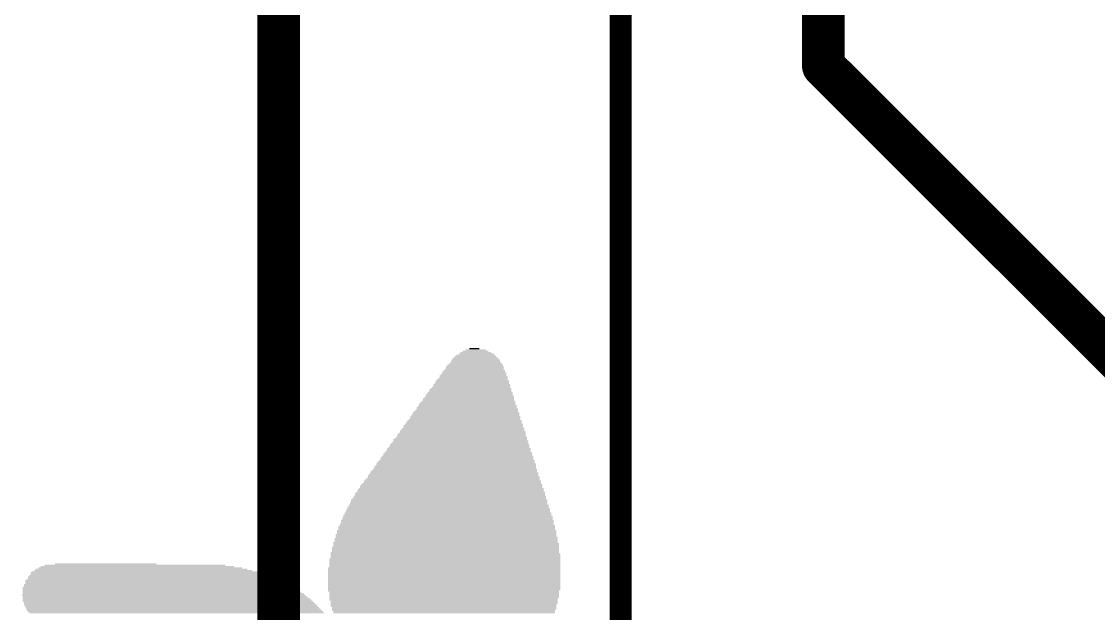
# Model space of a CAD drawing. Extents: x -7.8 to 82.2, y -8.5 to 61.7.
# Drawn here: x 11.68 to 18.08, y 10.02 to 13.54 of the extents above; entities that cross this region are included whole.
import ezdxf

# ---------------------------------------------------------------- set-up
doc = ezdxf.new("R2010")
doc.units = 0
for name, color, linetype in [('1', 12, 'CONTINUOUS'), ('21', 40, 'CONTINUOUS'), ('47', 253, 'CONTINUOUS')]:
    doc.layers.add(name, color=color, linetype=linetype)

# ---------------------------------------------------------------- blocks, each defined once
blk = doc.blocks.new('RECT')
blk.add_solid([(-0.5, -0.5), (0.5, -0.5), (-0.5, 0.5), (0.5, 0.5)])

msp = doc.modelspace()

# ---------------------------------------------------------------- linework, layer by layer
at = {"layer": '1', "const_width": 0.254}
for points in [[(16.444, 13.274), (16.444, 34.29)], [(13.208, 18.288), (13.208, 3.556)], [(20.828, 8.89), (16.444, 13.274)]]:
    msp.add_lwpolyline(points, dxfattribs=at)
at = {"layer": '1', "const_width": 0.127}
for points in [[(16.4889, 13.3189, 1), (16.3991, 13.2291)], [(16.3805, 13.274, 1), (16.5075, 13.274)]]:
    msp.add_lwpolyline(points, format="xyb", dxfattribs=at)
at = {"layer": '47', "const_width": 0.13}
msp.add_lwpolyline([(15.24, 24.384), (15.24, -4.871)], dxfattribs=at)

# ---------------------------------------------------------------- block references
at = {"layer": '21'}
for p, xscale, yscale in [((14.3777, 11.5773), 0.1524, 0.0076), ((14.3777, 11.585), 0.1219, 0.0077), ((14.3701, 11.5926), 0.0609, 0.0076), ((14.3777, 11.524), 0.2896, 0.0076), ((14.3777, 11.5164), 0.2896, 0.0076), ((14.3777, 11.5316), 0.2743, 0.0076), ((14.3777, 11.5392), 0.2591, 0.0076), ((14.3777, 11.5469), 0.2438, 0.0077), ((14.3777, 11.5545), 0.2286, 0.0076), ((14.3815, 11.5621), 0.2058, 0.0076), ((14.3777, 11.5697), 0.1829, 0.0076), ((14.3663, 11.4554), 0.3733, 0.0076), ((14.3701, 11.463), 0.3657, 0.0076), ((14.3701, 11.4707), 0.3505, 0.0077), ((14.3739, 11.4859), 0.3429, 0.0076), ((14.3739, 11.4783), 0.3429, 0.0076), ((14.3739, 11.4935), 0.3277, 0.0076), ((14.3777, 11.5011), 0.32, 0.0076), ((14.3777, 11.5088), 0.3048, 0.0077), ((14.3548, 11.3868), 0.442, 0.0076), ((14.3587, 11.4021), 0.4343, 0.0076), ((14.3587, 11.3945), 0.4343, 0.0077), ((14.3587, 11.4097), 0.4191, 0.0076), ((14.3625, 11.4173), 0.4115, 0.0076), ((14.3625, 11.4326), 0.3963, 0.0077), ((14.3663, 11.4249), 0.4039, 0.0076), ((14.3663, 11.4402), 0.3887, 0.0076), ((14.3701, 11.4478), 0.381, 0.0076), ((14.3434, 11.3259), 0.5106, 0.0076), ((14.3472, 11.3335), 0.503, 0.0076), ((14.3472, 11.3487), 0.4876, 0.0076), ((14.3472, 11.3411), 0.4876, 0.0076), ((14.351, 11.3564), 0.48, 0.0077), ((14.351, 11.364), 0.4648, 0.0076), ((14.3548, 11.3792), 0.4572, 0.0076), ((14.3548, 11.3716), 0.4572, 0.0076), ((14.3282, 11.2649), 0.5715, 0.0076), ((14.332, 11.2573), 0.5791, 0.0076), ((14.332, 11.2725), 0.5639, 0.0076), ((14.3358, 11.2802), 0.5563, 0.0077), ((14.3358, 11.2954), 0.541, 0.0076), ((14.3358, 11.2878), 0.541, 0.0076), ((14.3396, 11.303), 0.5334, 0.0076), ((14.3396, 11.3183), 0.5182, 0.0077), ((14.3434, 11.3106), 0.5258, 0.0076), ((14.3168, 11.1963), 0.6401, 0.0076), ((14.3206, 11.2116), 0.6325, 0.0076), ((14.3206, 11.204), 0.6325, 0.0077), ((14.3205, 11.2192), 0.6172, 0.0076), ((14.3243, 11.2268), 0.6096, 0.0076), ((14.3244, 11.2421), 0.5943, 0.0077), ((14.3282, 11.2344), 0.6019, 0.0076), ((14.3282, 11.2497), 0.5867, 0.0076), ((14.3053, 11.1354), 0.7086, 0.0076), ((14.3091, 11.143), 0.701, 0.0076), ((14.3091, 11.1582), 0.6858, 0.0076), ((14.3091, 11.1506), 0.6858, 0.0076), ((14.3129, 11.1659), 0.6782, 0.0077), ((14.3129, 11.1735), 0.663, 0.0076), ((14.3168, 11.1887), 0.6553, 0.0076), ((14.3168, 11.1811), 0.6553, 0.0076), ((14.2939, 11.0668), 0.7773, 0.0076), ((14.2939, 11.082), 0.762, 0.0076), ((14.2939, 11.0744), 0.762, 0.0076), ((14.2977, 11.0897), 0.7544, 0.0077), ((14.3015, 11.0973), 0.7468, 0.0076), ((14.2977, 11.1049), 0.7391, 0.0076), ((14.3015, 11.1125), 0.7315, 0.0076), ((14.3053, 11.1201), 0.7239, 0.0076), ((14.3053, 11.1278), 0.7086, 0.0077), ((14.2786, 11.0058), 0.8382, 0.0076), ((14.2824, 11.0211), 0.8306, 0.0076), ((14.2824, 11.0135), 0.8306, 0.0077), ((14.2825, 11.0287), 0.8153, 0.0076), ((14.2863, 11.0363), 0.8077, 0.0076), ((14.2863, 11.0516), 0.7925, 0.0077), ((14.2901, 11.0439), 0.8001, 0.0076), ((14.2901, 11.0592), 0.7849, 0.0076), ((14.2672, 10.9449), 0.9068, 0.0076), ((14.2672, 10.9373), 0.9068, 0.0077), ((14.271, 10.9525), 0.8992, 0.0076), ((14.271, 10.9677), 0.884, 0.0076), ((14.271, 10.9601), 0.884, 0.0076), ((14.2749, 10.9754), 0.8763, 0.0077), ((14.2748, 10.983), 0.861, 0.0076), ((14.2786, 10.9982), 0.8534, 0.0076), ((14.2786, 10.9906), 0.8534, 0.0076), ((14.2558, 10.8763), 0.9753, 0.0076), ((14.2558, 10.8915), 0.9601, 0.0076), ((14.2558, 10.8839), 0.9601, 0.0076), ((14.2596, 10.8992), 0.9525, 0.0077), ((14.2596, 10.9144), 0.9373, 0.0076), ((14.2634, 10.9068), 0.9449, 0.0076), ((14.2634, 10.922), 0.9296, 0.0076), ((14.2672, 10.9296), 0.922, 0.0076), ((14.2406, 10.8153), 1.0363, 0.0076), ((14.2444, 10.823), 1.0287, 0.0077), ((14.2444, 10.8382), 1.0135, 0.0076), ((14.2482, 10.8306), 1.0211, 0.0076), ((14.2482, 10.8458), 1.0059, 0.0076), ((14.2481, 10.8611), 0.9906, 0.0077), ((14.252, 10.8534), 0.9983, 0.0076), ((14.252, 10.8687), 0.9829, 0.0076), ((14.2291, 10.7544), 1.1049, 0.0076), ((14.2291, 10.7468), 1.1049, 0.0077), ((14.2329, 10.762), 1.0972, 0.0076), ((14.2329, 10.7772), 1.082, 0.0076), ((14.2329, 10.7696), 1.082, 0.0076), ((14.2367, 10.7849), 1.0744, 0.0077), ((14.2367, 10.7925), 1.0592, 0.0076), ((14.2405, 10.8077), 1.0516, 0.0076), ((14.2405, 10.8001), 1.0516, 0.0076), ((14.2215, 10.6934), 1.1659, 0.0076), ((14.2215, 10.6858), 1.1659, 0.0076), ((14.2215, 10.701), 1.1506, 0.0076), ((14.2253, 10.7163), 1.143, 0.0076), ((14.2253, 10.7087), 1.143, 0.0077), ((14.2253, 10.7315), 1.1278, 0.0076), ((14.2253, 10.7239), 1.1278, 0.0076), ((14.2291, 10.7391), 1.1202, 0.0076), ((14.2139, 10.6172), 1.2269, 0.0076), ((14.2139, 10.6325), 1.2115, 0.0077), ((14.2139, 10.6248), 1.2115, 0.0076), ((14.2139, 10.6477), 1.1963, 0.0076), ((14.2177, 10.6401), 1.2039, 0.0076), ((14.2177, 10.6629), 1.1887, 0.0076), ((14.2177, 10.6553), 1.1887, 0.0076), ((14.2177, 10.6782), 1.1735, 0.0076), ((14.2177, 10.6706), 1.1735, 0.0077), ((14.2101, 10.5715), 1.2649, 0.0076), ((14.2101, 10.5639), 1.2649, 0.0076), ((14.2101, 10.5563), 1.2649, 0.0077), ((14.2101, 10.5867), 1.2497, 0.0076), ((14.2101, 10.5791), 1.2497, 0.0076), ((14.2101, 10.602), 1.2345, 0.0076), ((14.2139, 10.5944), 1.2421, 0.0077), ((14.2139, 10.6096), 1.2269, 0.0076), ((14.2062, 10.5105), 1.303, 0.0076), ((14.2062, 10.5029), 1.303, 0.0076), ((14.2062, 10.4953), 1.303, 0.0076), ((14.2062, 10.5334), 1.2878, 0.0076), ((14.2062, 10.5258), 1.2878, 0.0076), ((14.2062, 10.5182), 1.2878, 0.0077), ((14.2063, 10.5486), 1.2725, 0.0076), ((14.2101, 10.541), 1.2801, 0.0076), ((14.1987, 10.442), 1.3335, 0.0077), ((14.2025, 10.4343), 1.3411, 0.0076), ((14.2025, 10.4267), 1.3411, 0.0076), ((14.2025, 10.4648), 1.3259, 0.0076), ((14.2025, 10.4572), 1.3259, 0.0076), ((14.2025, 10.4496), 1.3259, 0.0076), ((14.2024, 10.4877), 1.3106, 0.0076), ((14.2024, 10.4801), 1.3106, 0.0077), ((14.2063, 10.4724), 1.3183, 0.0076), ((14.1948, 10.381), 1.3564, 0.0076), ((14.1986, 10.3734), 1.364, 0.0076), ((14.1986, 10.3658), 1.364, 0.0077), ((14.1986, 10.4115), 1.3488, 0.0076), ((14.1986, 10.4039), 1.3488, 0.0077), ((14.1986, 10.3962), 1.3488, 0.0076), ((14.1986, 10.3886), 1.3488, 0.0076), ((14.2025, 10.4191), 1.3411, 0.0076), ((12.3698, 10.2972), 1.1506, 0.0076), ((12.3546, 10.3048), 1.0744, 0.0076), ((12.1793, 10.3124), 0.602, 0.0076), ((14.1948, 10.3429), 1.3716, 0.0076), ((14.1948, 10.3353), 1.3716, 0.0076), ((14.1948, 10.3277), 1.3716, 0.0077), ((14.1948, 10.32), 1.3716, 0.0076), ((14.1948, 10.3124), 1.3716, 0.0076), ((14.1948, 10.3048), 1.3716, 0.0076), ((14.1948, 10.2972), 1.3716, 0.0076), ((14.1986, 10.3581), 1.364, 0.0076), ((14.1986, 10.3505), 1.364, 0.0076), ((12.446, 10.2362), 1.4554, 0.0076), ((12.4384, 10.2438), 1.425, 0.0076), ((12.4307, 10.2515), 1.3945, 0.0077), ((12.4193, 10.2591), 1.3716, 0.0076), ((12.4118, 10.2667), 1.3411, 0.0076), ((12.4041, 10.2743), 1.2954, 0.0076), ((12.3926, 10.2819), 1.2573, 0.0076), ((12.3851, 10.2896), 1.2115, 0.0077), ((14.191, 10.2896), 1.3792, 0.0077), ((14.191, 10.2819), 1.3792, 0.0076), ((14.191, 10.2743), 1.3792, 0.0076), ((14.191, 10.2667), 1.3792, 0.0076), ((14.191, 10.2591), 1.3792, 0.0076), ((14.191, 10.2515), 1.3792, 0.0077), ((14.191, 10.2438), 1.3792, 0.0076), ((14.191, 10.2362), 1.3792, 0.0076), ((12.4917, 10.1753), 1.6078, 0.0077), ((12.4841, 10.1905), 1.5774, 0.0076), ((12.4879, 10.1829), 1.585, 0.0076), ((12.4651, 10.2134), 1.524, 0.0077), ((12.4727, 10.2057), 1.5392, 0.0076), ((12.4803, 10.1981), 1.5544, 0.0076), ((12.4612, 10.221), 1.5011, 0.0076), ((12.4537, 10.2286), 1.4707, 0.0076), ((14.191, 10.2286), 1.3792, 0.0076), ((14.191, 10.221), 1.3792, 0.0076), ((14.191, 10.2134), 1.3792, 0.0077), ((14.191, 10.2057), 1.3792, 0.0076), ((14.191, 10.1981), 1.3792, 0.0076), ((14.191, 10.1905), 1.3792, 0.0076), ((14.191, 10.1829), 1.3792, 0.0076), ((14.191, 10.1753), 1.3792, 0.0077), ((12.5222, 10.1295), 1.684, 0.0076), ((12.4993, 10.1676), 1.6231, 0.0076), ((12.5031, 10.16), 1.6307, 0.0076), ((12.5107, 10.1524), 1.6459, 0.0076), ((12.5336, 10.1143), 1.6917, 0.0076), ((12.5412, 10.1067), 1.7069, 0.0076), ((12.5146, 10.1448), 1.6536, 0.0076), ((12.5222, 10.1372), 1.6688, 0.0077), ((12.5298, 10.1219), 1.684, 0.0076), ((14.191, 10.1676), 1.3792, 0.0076), ((14.191, 10.16), 1.3792, 0.0076), ((14.1872, 10.1524), 1.3716, 0.0076), ((14.191, 10.1448), 1.364, 0.0076), ((14.191, 10.1372), 1.364, 0.0077), ((14.191, 10.1295), 1.364, 0.0076), ((14.191, 10.1219), 1.364, 0.0076), ((14.191, 10.1143), 1.364, 0.0076), ((14.1872, 10.1067), 1.3564, 0.0076), ((12.545, 10.0991), 1.7145, 0.0077), ((12.5488, 10.0914), 1.7221, 0.0076), ((12.5565, 10.0838), 1.7222, 0.0076), ((12.5603, 10.0762), 1.7298, 0.0076), ((12.5641, 10.0686), 1.7374, 0.0076), ((12.5717, 10.061), 1.7373, 0.0077), ((12.5755, 10.0533), 1.7449, 0.0076), ((12.5832, 10.0457), 1.745, 0.0076), ((14.1872, 10.0991), 1.3564, 0.0077), ((14.191, 10.0914), 1.3488, 0.0076), ((14.191, 10.0838), 1.3488, 0.0076), ((14.191, 10.0762), 1.3488, 0.0076), ((14.1872, 10.0686), 1.3411, 0.0076), ((14.1872, 10.061), 1.3411, 0.0077), ((14.191, 10.0533), 1.3335, 0.0076), ((14.191, 10.0457), 1.3335, 0.0076), ((12.587, 10.0381), 1.7526, 0.0076), ((12.5946, 10.0305), 1.7526, 0.0076), ((12.6022, 10.0229), 1.7526, 0.0077), ((14.1872, 10.0381), 1.3259, 0.0076), ((14.191, 10.0305), 1.3182, 0.0076), ((14.191, 10.0229), 1.3182, 0.0077)]:
    msp.add_blockref('RECT', p, dxfattribs=dict(at, xscale=xscale, yscale=yscale))

doc.saveas('drawing.dxf')
